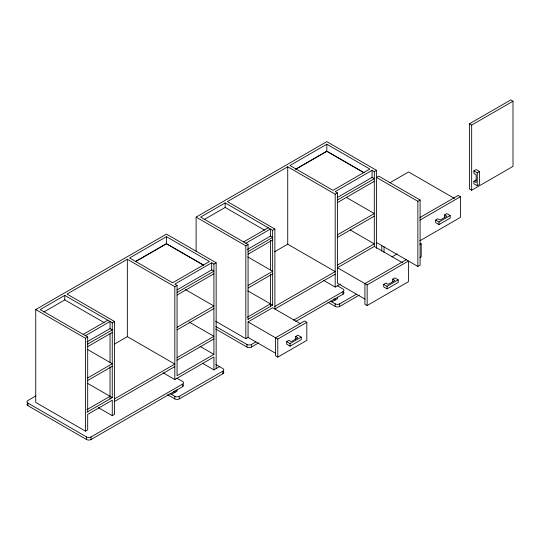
<?xml version="1.0" encoding="UTF-8"?>
<svg xmlns="http://www.w3.org/2000/svg" width="540" height="540" viewBox="0 0 540 540"><rect width="100%" height="100%" fill="white"/><g stroke="black" fill="none" stroke-linecap="round" stroke-linejoin="round"><path stroke-width="0.81" d="M216.155 262.805L213.921 264.101L213.921 354.395L177.059 375.678L177.059 285.383L174.825 286.673L127.346 259.261L67.021 294.091L114.5 321.496L114.5 414.376L112.266 415.665L112.266 400.187L87.689 414.376L87.689 429.854L85.455 431.143L35.748 402.442L35.748 309.569L166.448 234.11L216.155 262.805L216.155 368.584M196.121 251.404L196.121 217.1L326.822 141.642L376.535 170.343L376.535 248.326M114.5 321.496L112.266 322.785L64.787 295.38L40.217 309.569L87.689 336.98L87.689 411.791M166.448 236.689L129.58 257.972L172.591 282.798L209.453 261.515L166.448 236.689L166.448 243.655L203.621 265.12M335.198 274.178L274.88 309.008L274.88 229.034L272.646 230.324L225.167 202.912L200.59 217.1L248.069 244.512L248.069 319.329M364.979 299.113L337.433 283.21L337.433 192.915L335.198 194.204L287.726 166.793L227.401 201.623L274.88 229.034M326.822 144.221L289.96 165.503L332.964 190.337L369.832 169.054L326.822 144.221L326.822 151.186L364.001 172.651M43.828 311.992L64.787 299.896L104.153 322.616M204.201 219.53L225.167 207.428L264.533 230.155M135.364 261.596L166.448 243.655M135.364 261.725L166.448 243.783L203.661 265.268M295.738 169.135L326.822 151.186M295.738 169.263L326.822 151.315L364.041 172.8M83.221 334.395L107.797 320.207M243.601 241.934L268.178 227.745M85.455 335.684L110.032 321.496L110.032 328.59L86.9 341.948M213.921 264.101L211.687 262.805L174.825 284.094L177.059 285.383M245.835 243.223L270.412 229.034L270.412 236.129L247.28 249.48M376.535 170.343L374.301 171.632L372.067 170.343L335.198 191.626L337.433 192.915M35.748 309.569L85.455 338.269L87.689 336.98M196.121 217.1L245.835 245.801L248.069 244.512M176.992 289.933L211.687 269.906L213.921 271.195L177.059 292.478M337.372 197.471L372.067 177.437L374.301 178.726L337.433 200.009M87.689 344.075L112.266 329.886L110.032 328.59M248.069 251.606L272.646 237.418L270.412 236.129M469.436 123.802L510.766 99.941L513 101.23L513 166.367L471.67 190.235L469.436 188.946L469.436 123.802L471.67 125.091L513 101.23M87.689 346.653L112.266 332.465M177.059 295.056L213.921 273.773M248.069 254.185L272.646 239.996M337.433 202.588L374.301 181.305M389.799 182.804L408.598 171.956L454.505 198.464M114.264 344.21L127.346 336.656L174.825 364.068L114.5 398.891M274.644 251.741L287.726 244.188L335.198 271.6L274.88 306.43M35.924 395.888L27.925 400.505A3.159 1.823 0 0 0 27.925 403.09L27.925 405.668L86.576 439.526A3.159 1.823 0 0 0 91.044 439.526L182.642 386.64A3.159 1.823 0 0 0 183.33 384.649M87.689 377.933L112.266 363.744L87.413 349.394M248.069 285.471L272.646 271.276L247.786 256.925M177.059 327.301L213.921 306.018L185.436 289.575M337.433 234.839L374.301 213.556L346.545 197.532M87.689 380.511L112.266 366.323M248.069 288.05L272.646 273.861M177.059 329.886L213.921 308.603M337.433 237.418L374.301 216.135M420.1 200.009L378.769 176.148L376.535 177.437L417.865 201.299L420.1 200.009L420.1 265.154L417.865 266.443L376.535 242.582M473.904 181.204L476.138 182.493L476.138 174.757L473.904 173.462L473.904 170.883L476.138 169.594L479.486 171.531L479.486 184.43L477.252 185.72L473.904 183.782L473.904 181.204L476.138 179.915M473.904 170.883L477.252 172.82L479.486 171.531M86.9 409.671L110.032 396.313M177.059 357.615L213.921 336.332L189.088 321.995M247.28 317.25L270.412 303.892M337.433 265.154L374.301 243.871L350.197 229.952M419.816 217.586L458.197 195.433L460.431 196.722L460.431 217.364L419.823 240.806M86.9 412.25L112.266 397.602L112.266 322.785M177.059 360.194L213.921 338.911M248.002 319.37L272.646 305.141L272.646 230.324M402.563 262.764L374.301 246.449L337.433 267.732L367.153 284.891L408.483 261.023L408.483 281.664L367.153 305.525L364.919 304.236L364.919 283.594L406.249 259.733M419.823 220.165L460.431 196.722M275.596 353.281L248.069 337.385L248.069 321.908L272.646 307.719L300.186 323.622M114.5 401.476L174.825 366.647M444.602 214.893L446.837 213.604L450.185 215.534L450.185 218.113L439.013 224.566L435.665 222.629L435.665 220.05L437.9 218.761L440.134 220.05L446.837 216.182L444.602 214.893L444.602 217.472M435.665 220.05L439.013 221.987L450.185 215.534M163.141 372.796L174.825 379.546L213.921 356.974L213.921 369.873L219.51 366.647M215.575 321.206L245.835 338.675L248.069 337.385M323.514 280.334L335.198 287.078L340.328 284.121M392.006 256.865L397.089 253.928M419.877 244.64L421.22 243.871L421.22 256.77L419.877 257.54M27.925 403.09L86.576 436.948A3.159 1.823 0 0 0 91.044 436.948L182.642 384.062A3.159 1.823 0 0 0 182.642 381.483L177.059 378.257M215.818 326.504L246.949 344.48A3.159 1.823 0 0 0 251.417 344.48L255.886 341.901M293.558 320.153L343.022 291.593A3.159 1.823 0 0 0 343.022 289.015L337.433 285.788M215.818 329.09L246.949 347.065A3.159 1.823 0 0 0 251.417 347.065L258.687 342.866M295.765 321.455L343.022 294.179A3.159 1.823 0 0 0 343.703 292.187M171.47 394.382L177.059 391.156L177.059 389.57M331.85 301.914L337.433 298.688L337.433 297.101M248.069 321.908L277.783 339.066L306.828 322.292L306.828 340.355L277.783 357.122L275.549 355.833L275.549 337.777L304.594 321.003L306.828 322.292M170.033 393.545L174.825 396.313A3.159 1.823 0 0 0 179.294 396.313L222.858 371.162A3.159 1.823 0 0 0 222.858 368.584L215.872 364.547M330.406 301.084L335.198 303.851A3.159 1.823 0 0 0 339.667 303.851L356.373 294.206M167.589 394.72L174.825 398.891A3.159 1.823 0 0 0 179.294 398.891L222.858 373.741A3.159 1.823 0 0 0 223.364 371.54M327.969 302.252L335.198 306.43A3.159 1.823 0 0 0 339.667 306.43L359.276 295.11M392.654 279.194L394.889 277.904L398.237 279.835L398.237 282.42L387.065 288.866L383.717 286.936L383.717 284.351L385.952 283.061L388.186 284.351L394.889 280.483L392.654 279.194L392.654 281.772M295.657 336.488L297.891 335.192L301.239 337.129L301.239 339.707L290.068 346.16L286.72 344.223L286.72 341.644L288.954 340.355L291.188 341.644L297.891 337.777L295.657 336.488L295.657 339.066M383.717 284.351L387.065 286.288L398.237 279.835M286.72 341.644L290.068 343.582L301.239 337.129M420.1 243.223L421.22 243.871M333.761 299.147L335.198 299.977L335.198 298.391M247.786 290.837L272.687 305.161M200.043 346.383L213.921 354.395M202.399 363.218L213.921 369.873M173.381 391.615L174.825 392.445L174.825 390.859M87.413 383.252L112.306 397.629M98.388 407.653L112.266 415.665M477.252 172.82L477.252 185.72M471.67 125.091L471.67 190.235M439.013 221.987L439.013 224.566M417.865 201.299L417.865 266.443M387.065 286.288L387.065 288.866M384.021 246.699L384.021 252.45M381.787 245.41L381.787 251.154M374.301 171.632L374.301 246.449M372.067 170.343L372.067 177.437M367.153 284.891L367.153 305.525M343.022 291.593L343.022 294.179M339.667 303.851L339.667 306.43M335.198 194.204L335.198 287.078M335.198 303.851L335.198 306.43M290.068 343.582L290.068 346.16M287.726 166.793L287.726 244.188M277.783 339.066L277.783 357.122M270.412 240.354L270.412 269.987M270.412 274.219L270.412 306.43M251.417 344.48L251.417 347.065M246.949 344.48L246.949 347.065M245.835 245.801L245.835 338.675M225.167 202.912L225.167 207.428M222.858 371.162L222.858 373.741M211.687 262.805L211.687 269.906M182.642 384.062L182.642 386.64M179.294 396.313L179.294 398.891M174.825 286.673L174.825 379.546M174.825 396.313L174.825 398.891M127.346 259.261L127.346 336.656M110.032 333.639L110.032 362.455M110.032 366.68L110.032 398.891M91.044 436.948L91.044 439.526M86.576 436.948L86.576 439.526M85.455 338.269L85.455 431.143M64.787 295.38L64.787 299.896M27.925 405.668A3.159 1.823 0 0 1 27.243 403.677"/></g></svg>
